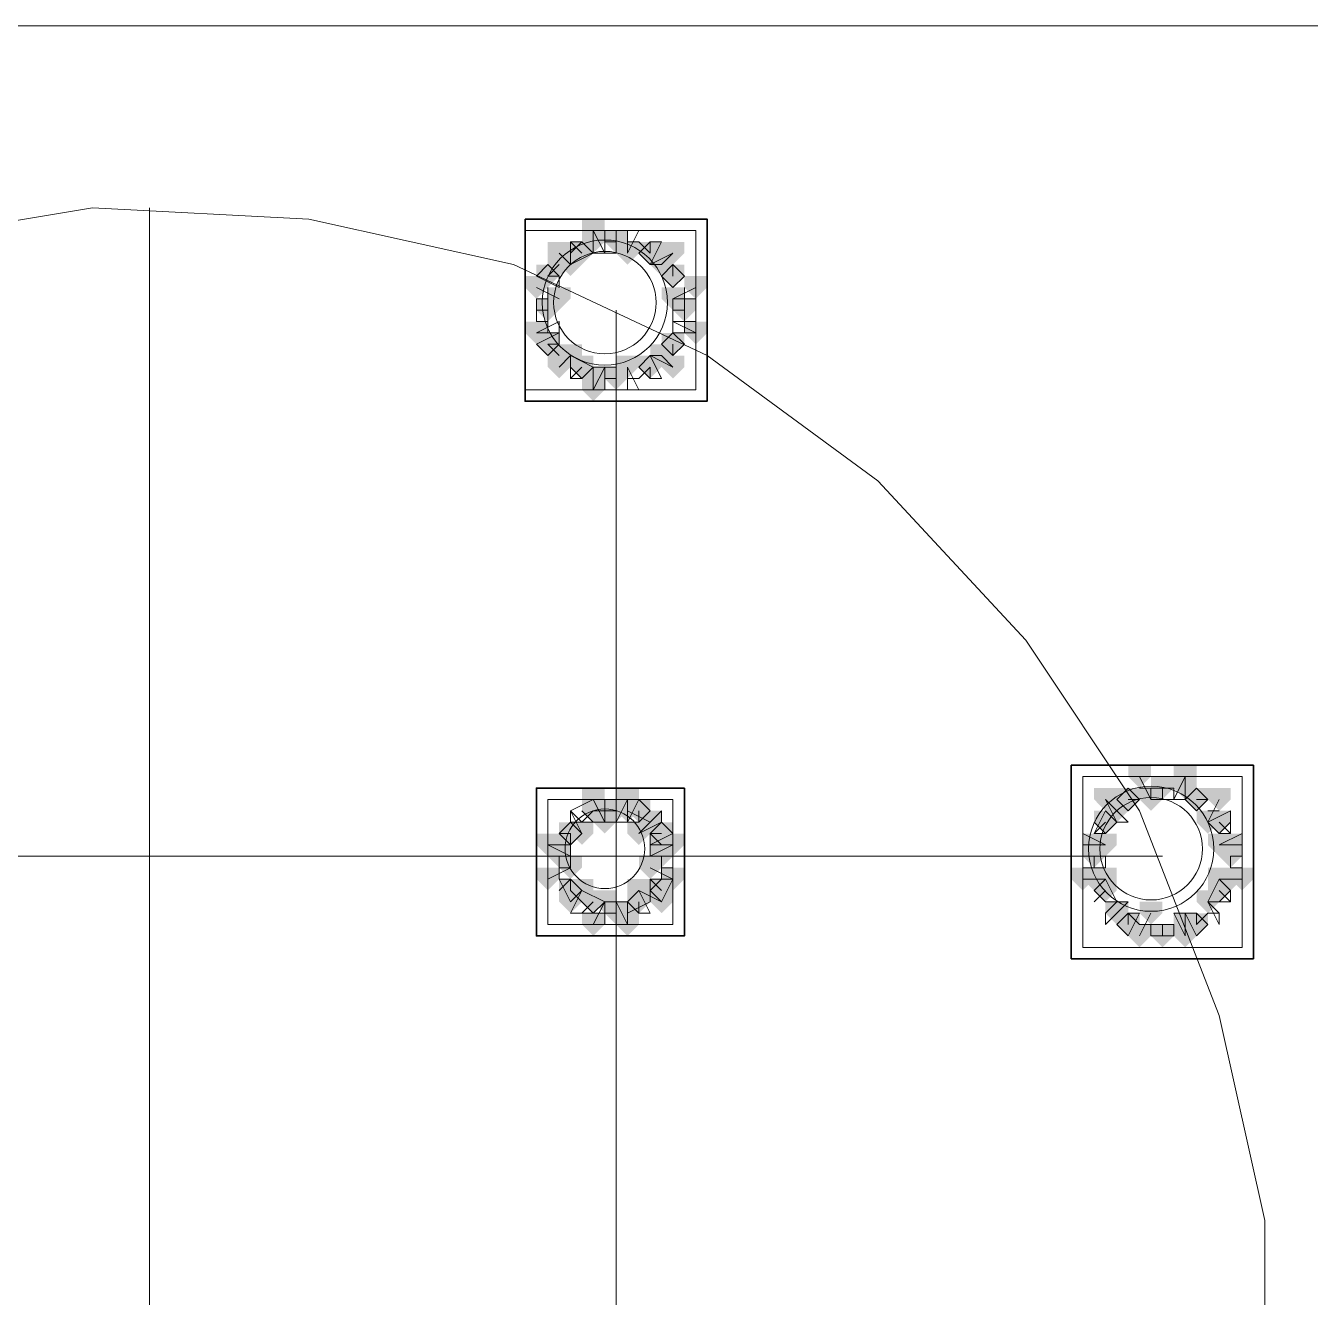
# Model space of a CAD drawing. Header units: millimetres. Extents: x 2315 to 4619, y 1334 to 1897.
# Drawn here: x 3891.37 to 3898.27, y 1554.84 to 1561.67 of the extents above; entities that cross this region are included whole.
import ezdxf

# ---------------------------------------------------------------- set-up
doc = ezdxf.new("R2010")
doc.units = ezdxf.units.MM
doc.linetypes.add('PDF_IMPORT', pattern=[1, 0.8, -0.2])
for name, color, linetype, true_color in [('PDF_10', 7, 'Continuous', 0x00b85c), ('PDF_AXIS', 7, 'Continuous', 0x00b85c), ('PDF_柱构件', 7, 'Continuous', 0x00b85c), ('PDF_转运站初步方案', 7, 'Continuous', 0x00b85c)]:
    doc.layers.add(name, color=color, linetype=linetype, true_color=true_color)
doc.layers.add('PDF_中心线层', color=1, linetype='Continuous')
doc.layers.add('PDF_粗实线层', color=7, linetype='Continuous')

msp = doc.modelspace()

# ---------------------------------------------------------------- hatches: boundary and pattern name
at = {"layer": 'PDF_10', "transparency": 33554559}
for points in [[(3894.3587, 1560.5093), (3894.2976, 1560.5093), (3894.2976, 1560.4482), (3894.3587, 1560.3871), (3894.4198, 1560.4482), (3894.4198, 1560.5093)], [(3894.3587, 1560.5093), (3894.2976, 1560.5093), (3894.2976, 1560.4482), (3894.3587, 1560.3871), (3894.4198, 1560.4482), (3894.4198, 1560.5093)], [(3894.542, 1560.5703), (3894.4809, 1560.5703), (3894.4809, 1560.5093), (3894.542, 1560.4482), (3894.603, 1560.5093), (3894.603, 1560.5703)], [(3894.542, 1560.5703), (3894.4809, 1560.5703), (3894.4809, 1560.5093), (3894.542, 1560.4482), (3894.603, 1560.5093), (3894.603, 1560.5703)], [(3894.7252, 1560.5093), (3894.6641, 1560.5093), (3894.6641, 1560.4482), (3894.7252, 1560.3871), (3894.7863, 1560.4482), (3894.7863, 1560.5093)], [(3894.7252, 1560.5093), (3894.6641, 1560.5093), (3894.6641, 1560.4482), (3894.7252, 1560.3871), (3894.7863, 1560.4482), (3894.7863, 1560.5093)], [(3894.1755, 1560.3871), (3894.1144, 1560.3871), (3894.1144, 1560.326), (3894.1755, 1560.2649), (3894.2365, 1560.326), (3894.2365, 1560.3871)], [(3894.1755, 1560.3871), (3894.1144, 1560.3871), (3894.1144, 1560.326), (3894.1755, 1560.2649), (3894.2365, 1560.326), (3894.2365, 1560.3871)], [(3894.8474, 1560.3871), (3894.7863, 1560.3871), (3894.7863, 1560.326), (3894.8474, 1560.2649), (3894.9084, 1560.326), (3894.9084, 1560.3871)], [(3894.8474, 1560.3871), (3894.7863, 1560.3871), (3894.7863, 1560.326), (3894.8474, 1560.2649), (3894.9084, 1560.326), (3894.9084, 1560.3871)], [(3894.8474, 1560.3871), (3894.7863, 1560.3871), (3894.7863, 1560.326), (3894.8474, 1560.2649), (3894.9084, 1560.326), (3894.9084, 1560.3871)], [(3894.1755, 1560.2039), (3894.1144, 1560.2039), (3894.1144, 1560.1428), (3894.1755, 1560.0817), (3894.2365, 1560.1428), (3894.2365, 1560.2039)], [(3894.1755, 1560.2039), (3894.1144, 1560.2039), (3894.1144, 1560.1428), (3894.1755, 1560.0817), (3894.2365, 1560.1428), (3894.2365, 1560.2039)], [(3894.9084, 1560.2039), (3894.8474, 1560.2039), (3894.8474, 1560.1428), (3894.9084, 1560.0817), (3894.9695, 1560.1428), (3894.9695, 1560.2039)], [(3894.9084, 1560.2039), (3894.8474, 1560.2039), (3894.8474, 1560.1428), (3894.9084, 1560.0817), (3894.9695, 1560.1428), (3894.9695, 1560.2039)], [(3894.1755, 1560.0206), (3894.1144, 1560.0206), (3894.1144, 1559.9595), (3894.1755, 1559.8985), (3894.2365, 1559.9595), (3894.2365, 1560.0206)], [(3894.1755, 1560.0206), (3894.1144, 1560.0206), (3894.1144, 1559.9595), (3894.1755, 1559.8985), (3894.2365, 1559.9595), (3894.2365, 1560.0206)], [(3894.8474, 1560.0206), (3894.7863, 1560.0206), (3894.7863, 1559.9595), (3894.8474, 1559.8985), (3894.9084, 1559.9595), (3894.9084, 1560.0206)], [(3894.8474, 1560.0206), (3894.7863, 1560.0206), (3894.7863, 1559.9595), (3894.8474, 1559.8985), (3894.9084, 1559.9595), (3894.9084, 1560.0206)], [(3894.8474, 1560.0206), (3894.7863, 1560.0206), (3894.7863, 1559.9595), (3894.8474, 1559.8985), (3894.9084, 1559.9595), (3894.9084, 1560.0206)], [(3894.3587, 1559.8985), (3894.2976, 1559.8985), (3894.2976, 1559.8374), (3894.3587, 1559.7763), (3894.4198, 1559.8374), (3894.4198, 1559.8985)], [(3894.3587, 1559.8985), (3894.2976, 1559.8985), (3894.2976, 1559.8374), (3894.3587, 1559.7763), (3894.4198, 1559.8374), (3894.4198, 1559.8985)], [(3894.7252, 1559.8985), (3894.6641, 1559.8985), (3894.6641, 1559.8374), (3894.7252, 1559.7763), (3894.7863, 1559.8374), (3894.7863, 1559.8985)], [(3894.7252, 1559.8985), (3894.6641, 1559.8985), (3894.6641, 1559.8374), (3894.7252, 1559.7763), (3894.7863, 1559.8374), (3894.7863, 1559.8985)], [(3894.542, 1559.8374), (3894.4809, 1559.8374), (3894.4809, 1559.7763), (3894.542, 1559.7152), (3894.603, 1559.7763), (3894.603, 1559.8374)], [(3894.542, 1559.8374), (3894.4809, 1559.8374), (3894.4809, 1559.7763), (3894.542, 1559.7152), (3894.603, 1559.7763), (3894.603, 1559.8374)], [(3897.4738, 1557.6385), (3897.4128, 1557.6385), (3897.4128, 1557.5774), (3897.4738, 1557.5163), (3897.5349, 1557.5774), (3897.5349, 1557.6385)], [(3897.4738, 1557.6385), (3897.4128, 1557.6385), (3897.4128, 1557.5774), (3897.4738, 1557.5163), (3897.5349, 1557.5774), (3897.5349, 1557.6385)], [(3897.2906, 1557.5774), (3897.2295, 1557.5774), (3897.2295, 1557.5163), (3897.2906, 1557.4552), (3897.3517, 1557.5163), (3897.3517, 1557.5774)], [(3897.2906, 1557.5774), (3897.2295, 1557.5774), (3897.2295, 1557.5163), (3897.2906, 1557.4552), (3897.3517, 1557.5163), (3897.3517, 1557.5774)], [(3897.2906, 1557.5774), (3897.2295, 1557.5774), (3897.2295, 1557.5163), (3897.2906, 1557.4552), (3897.3517, 1557.5163), (3897.3517, 1557.5774)], [(3897.6571, 1557.5774), (3897.596, 1557.5774), (3897.596, 1557.5163), (3897.6571, 1557.4552), (3897.7182, 1557.5163), (3897.7182, 1557.5774)], [(3897.6571, 1557.5774), (3897.596, 1557.5774), (3897.596, 1557.5163), (3897.6571, 1557.4552), (3897.7182, 1557.5163), (3897.7182, 1557.5774)], [(3897.6571, 1557.5774), (3897.596, 1557.5774), (3897.596, 1557.5163), (3897.6571, 1557.4552), (3897.7182, 1557.5163), (3897.7182, 1557.5774)], [(3894.4198, 1557.5163), (3894.3587, 1557.5163), (3894.3587, 1557.4552), (3894.4198, 1557.3941), (3894.4809, 1557.4552), (3894.4809, 1557.5163)], [(3894.4198, 1557.5163), (3894.3587, 1557.5163), (3894.3587, 1557.4552), (3894.4198, 1557.3941), (3894.4809, 1557.4552), (3894.4809, 1557.5163)], [(3894.542, 1557.5163), (3894.4809, 1557.5163), (3894.4809, 1557.4552), (3894.542, 1557.3941), (3894.603, 1557.4552), (3894.603, 1557.5163)], [(3894.542, 1557.5163), (3894.4809, 1557.5163), (3894.4809, 1557.4552), (3894.542, 1557.3941), (3894.603, 1557.4552), (3894.603, 1557.5163)], [(3894.6641, 1557.5163), (3894.603, 1557.5163), (3894.603, 1557.4552), (3894.6641, 1557.3941), (3894.7252, 1557.4552), (3894.7252, 1557.5163)], [(3894.6641, 1557.5163), (3894.603, 1557.5163), (3894.603, 1557.4552), (3894.6641, 1557.3941), (3894.7252, 1557.4552), (3894.7252, 1557.5163)], [(3897.1684, 1557.4552), (3897.1074, 1557.4552), (3897.1074, 1557.3941), (3897.1684, 1557.333), (3897.2295, 1557.3941), (3897.2295, 1557.4552)], [(3897.1684, 1557.4552), (3897.1074, 1557.4552), (3897.1074, 1557.3941), (3897.1684, 1557.333), (3897.2295, 1557.3941), (3897.2295, 1557.4552)], [(3897.7793, 1557.4552), (3897.7182, 1557.4552), (3897.7182, 1557.3941), (3897.7793, 1557.333), (3897.8403, 1557.3941), (3897.8403, 1557.4552)], [(3897.7793, 1557.4552), (3897.7182, 1557.4552), (3897.7182, 1557.3941), (3897.7793, 1557.333), (3897.8403, 1557.3941), (3897.8403, 1557.4552)], [(3894.2976, 1557.3941), (3894.2365, 1557.3941), (3894.2365, 1557.333), (3894.2976, 1557.272), (3894.3587, 1557.333), (3894.3587, 1557.3941)], [(3894.2976, 1557.3941), (3894.2365, 1557.3941), (3894.2365, 1557.333), (3894.2976, 1557.272), (3894.3587, 1557.333), (3894.3587, 1557.3941)], [(3894.7863, 1557.3941), (3894.7252, 1557.3941), (3894.7252, 1557.333), (3894.7863, 1557.272), (3894.8474, 1557.333), (3894.8474, 1557.3941)], [(3894.7863, 1557.3941), (3894.7252, 1557.3941), (3894.7252, 1557.333), (3894.7863, 1557.272), (3894.8474, 1557.333), (3894.8474, 1557.3941)], [(3894.2365, 1557.272), (3894.1755, 1557.272), (3894.1755, 1557.2109), (3894.2365, 1557.1498), (3894.2976, 1557.2109), (3894.2976, 1557.272)], [(3894.2365, 1557.272), (3894.1755, 1557.272), (3894.1755, 1557.2109), (3894.2365, 1557.1498), (3894.2976, 1557.2109), (3894.2976, 1557.272)], [(3894.7863, 1557.272), (3894.7252, 1557.272), (3894.7252, 1557.2109), (3894.7863, 1557.1498), (3894.8474, 1557.2109), (3894.8474, 1557.272)], [(3894.7863, 1557.272), (3894.7252, 1557.272), (3894.7252, 1557.2109), (3894.7863, 1557.1498), (3894.8474, 1557.2109), (3894.8474, 1557.272)], [(3897.1074, 1557.272), (3897.0463, 1557.272), (3897.0463, 1557.2109), (3897.1074, 1557.1498), (3897.1684, 1557.2109), (3897.1684, 1557.272)], [(3897.1074, 1557.272), (3897.0463, 1557.272), (3897.0463, 1557.2109), (3897.1074, 1557.1498), (3897.1684, 1557.2109), (3897.1684, 1557.272)], [(3897.1074, 1557.272), (3897.0463, 1557.272), (3897.0463, 1557.2109), (3897.1074, 1557.1498), (3897.1684, 1557.2109), (3897.1684, 1557.272)], [(3897.8403, 1557.272), (3897.7793, 1557.272), (3897.7793, 1557.2109), (3897.8403, 1557.1498), (3897.9014, 1557.2109), (3897.9014, 1557.272)], [(3897.8403, 1557.272), (3897.7793, 1557.272), (3897.7793, 1557.2109), (3897.8403, 1557.1498), (3897.9014, 1557.2109), (3897.9014, 1557.272)], [(3894.2976, 1557.0887), (3894.2365, 1557.0887), (3894.2365, 1557.0276), (3894.2976, 1556.9666), (3894.3587, 1557.0276), (3894.3587, 1557.0887)], [(3894.2976, 1557.0887), (3894.2365, 1557.0887), (3894.2365, 1557.0276), (3894.2976, 1556.9666), (3894.3587, 1557.0276), (3894.3587, 1557.0887)], [(3894.7863, 1557.0887), (3894.7252, 1557.0887), (3894.7252, 1557.0276), (3894.7863, 1556.9666), (3894.8474, 1557.0276), (3894.8474, 1557.0887)], [(3894.7863, 1557.0887), (3894.7252, 1557.0887), (3894.7252, 1557.0276), (3894.7863, 1556.9666), (3894.8474, 1557.0276), (3894.8474, 1557.0887)], [(3897.1684, 1557.0887), (3897.1074, 1557.0887), (3897.1074, 1557.0276), (3897.1684, 1556.9666), (3897.2295, 1557.0276), (3897.2295, 1557.0887)], [(3897.1684, 1557.0887), (3897.1074, 1557.0887), (3897.1074, 1557.0276), (3897.1684, 1556.9666), (3897.2295, 1557.0276), (3897.2295, 1557.0887)], [(3897.7793, 1557.0887), (3897.7182, 1557.0887), (3897.7182, 1557.0276), (3897.7793, 1556.9666), (3897.8403, 1557.0276), (3897.8403, 1557.0887)], [(3897.7793, 1557.0887), (3897.7182, 1557.0887), (3897.7182, 1557.0276), (3897.7793, 1556.9666), (3897.8403, 1557.0276), (3897.8403, 1557.0887)], [(3894.4198, 1557.0276), (3894.3587, 1557.0276), (3894.3587, 1556.9666), (3894.4198, 1556.9055), (3894.4809, 1556.9666), (3894.4809, 1557.0276)], [(3894.4198, 1557.0276), (3894.3587, 1557.0276), (3894.3587, 1556.9666), (3894.4198, 1556.9055), (3894.4809, 1556.9666), (3894.4809, 1557.0276)], [(3894.6641, 1557.0276), (3894.603, 1557.0276), (3894.603, 1556.9666), (3894.6641, 1556.9055), (3894.7252, 1556.9666), (3894.7252, 1557.0276)], [(3894.6641, 1557.0276), (3894.603, 1557.0276), (3894.603, 1556.9666), (3894.6641, 1556.9055), (3894.7252, 1556.9666), (3894.7252, 1557.0276)], [(3894.542, 1556.9666), (3894.4809, 1556.9666), (3894.4809, 1556.9055), (3894.542, 1556.8444), (3894.603, 1556.9055), (3894.603, 1556.9666)], [(3894.542, 1556.9666), (3894.4809, 1556.9666), (3894.4809, 1556.9055), (3894.542, 1556.8444), (3894.603, 1556.9055), (3894.603, 1556.9666)], [(3897.2906, 1556.9055), (3897.2295, 1556.9055), (3897.2295, 1556.8444), (3897.2906, 1556.7833), (3897.3517, 1556.8444), (3897.3517, 1556.9055)], [(3897.2906, 1556.9055), (3897.2295, 1556.9055), (3897.2295, 1556.8444), (3897.2906, 1556.7833), (3897.3517, 1556.8444), (3897.3517, 1556.9055)], [(3897.6571, 1556.9055), (3897.596, 1556.9055), (3897.596, 1556.8444), (3897.6571, 1556.7833), (3897.7182, 1556.8444), (3897.7182, 1556.9055)], [(3897.6571, 1556.9055), (3897.596, 1556.9055), (3897.596, 1556.8444), (3897.6571, 1556.7833), (3897.7182, 1556.8444), (3897.7182, 1556.9055)], [(3897.4738, 1556.8444), (3897.4128, 1556.8444), (3897.4128, 1556.7833), (3897.4738, 1556.7222), (3897.5349, 1556.7833), (3897.5349, 1556.8444)], [(3897.4738, 1556.8444), (3897.4128, 1556.8444), (3897.4128, 1556.7833), (3897.4738, 1556.7222), (3897.5349, 1556.7833), (3897.5349, 1556.8444)]]:
    msp.add_hatch(color=6, dxfattribs=at).paths.add_polyline_path(points)
at = {"layer": 'PDF_柱构件', "transparency": 33554559}
for points in [[(3894.4198, 1560.6314), (3894.3587, 1560.6314), (3894.3587, 1560.5703), (3894.4198, 1560.5093), (3894.4809, 1560.5703), (3894.4809, 1560.6314)], [(3894.2365, 1560.5093), (3894.1755, 1560.5093), (3894.1755, 1560.4482), (3894.2365, 1560.3871), (3894.2976, 1560.4482), (3894.2976, 1560.5093)], [(3894.4198, 1560.5703), (3894.3587, 1560.5703), (3894.3587, 1560.5093), (3894.4198, 1560.4482), (3894.4809, 1560.5093), (3894.4809, 1560.5703)], [(3894.603, 1560.5093), (3894.542, 1560.5093), (3894.542, 1560.4482), (3894.603, 1560.3871), (3894.6641, 1560.4482), (3894.6641, 1560.5093)], [(3894.8474, 1560.5093), (3894.7863, 1560.5093), (3894.7863, 1560.4482), (3894.8474, 1560.3871), (3894.9084, 1560.4482), (3894.9084, 1560.5093)], [(3894.2365, 1560.4482), (3894.1755, 1560.4482), (3894.1755, 1560.3871), (3894.2365, 1560.326), (3894.2976, 1560.3871), (3894.2976, 1560.4482)], [(3894.2976, 1560.4482), (3894.2365, 1560.4482), (3894.2365, 1560.3871), (3894.2976, 1560.326), (3894.3587, 1560.3871), (3894.3587, 1560.4482)], [(3894.7863, 1560.4482), (3894.7252, 1560.4482), (3894.7252, 1560.3871), (3894.7863, 1560.326), (3894.8474, 1560.3871), (3894.8474, 1560.4482)], [(3894.1144, 1560.326), (3894.0533, 1560.326), (3894.0533, 1560.2649), (3894.1144, 1560.2039), (3894.1755, 1560.2649), (3894.1755, 1560.326)], [(3894.9695, 1560.326), (3894.9084, 1560.326), (3894.9084, 1560.2649), (3894.9695, 1560.2039), (3895.0306, 1560.2649), (3895.0306, 1560.326)], [(3894.2365, 1560.2649), (3894.1755, 1560.2649), (3894.1755, 1560.2039), (3894.2365, 1560.1428), (3894.2976, 1560.2039), (3894.2976, 1560.2649)], [(3894.8474, 1560.2649), (3894.7863, 1560.2649), (3894.7863, 1560.2039), (3894.8474, 1560.1428), (3894.9084, 1560.2039), (3894.9084, 1560.2649)], [(3894.1144, 1560.0817), (3894.0533, 1560.0817), (3894.0533, 1560.0206), (3894.1144, 1559.9595), (3894.1755, 1560.0206), (3894.1755, 1560.0817)], [(3894.9695, 1560.0817), (3894.9084, 1560.0817), (3894.9084, 1560.0206), (3894.9695, 1559.9595), (3895.0306, 1560.0206), (3895.0306, 1560.0817)], [(3894.2365, 1559.9595), (3894.1755, 1559.9595), (3894.1755, 1559.8985), (3894.2365, 1559.8374), (3894.2976, 1559.8985), (3894.2976, 1559.9595)], [(3894.2976, 1559.9595), (3894.2365, 1559.9595), (3894.2365, 1559.8985), (3894.2976, 1559.8374), (3894.3587, 1559.8985), (3894.3587, 1559.9595)], [(3894.7863, 1559.9595), (3894.7252, 1559.9595), (3894.7252, 1559.8985), (3894.7863, 1559.8374), (3894.8474, 1559.8985), (3894.8474, 1559.9595)], [(3894.2365, 1559.8985), (3894.1755, 1559.8985), (3894.1755, 1559.8374), (3894.2365, 1559.7763), (3894.2976, 1559.8374), (3894.2976, 1559.8985)], [(3894.603, 1559.8985), (3894.542, 1559.8985), (3894.542, 1559.8374), (3894.603, 1559.7763), (3894.6641, 1559.8374), (3894.6641, 1559.8985)], [(3894.8474, 1559.8985), (3894.7863, 1559.8985), (3894.7863, 1559.8374), (3894.8474, 1559.7763), (3894.9084, 1559.8374), (3894.9084, 1559.8985)], [(3894.4198, 1559.8374), (3894.3587, 1559.8374), (3894.3587, 1559.7763), (3894.4198, 1559.7152), (3894.4809, 1559.7763), (3894.4809, 1559.8374)], [(3894.4198, 1559.7763), (3894.3587, 1559.7763), (3894.3587, 1559.7152), (3894.4198, 1559.6541), (3894.4809, 1559.7152), (3894.4809, 1559.7763)], [(3897.3517, 1557.6995), (3897.2906, 1557.6995), (3897.2906, 1557.6385), (3897.3517, 1557.5774), (3897.4128, 1557.6385), (3897.4128, 1557.6995)], [(3897.596, 1557.6995), (3897.5349, 1557.6995), (3897.5349, 1557.6385), (3897.596, 1557.5774), (3897.6571, 1557.6385), (3897.6571, 1557.6995)], [(3897.596, 1557.6385), (3897.5349, 1557.6385), (3897.5349, 1557.5774), (3897.596, 1557.5163), (3897.6571, 1557.5774), (3897.6571, 1557.6385)], [(3894.4198, 1557.5774), (3894.3587, 1557.5774), (3894.3587, 1557.5163), (3894.4198, 1557.4552), (3894.4809, 1557.5163), (3894.4809, 1557.5774)], [(3894.603, 1557.5774), (3894.542, 1557.5774), (3894.542, 1557.5163), (3894.603, 1557.4552), (3894.6641, 1557.5163), (3894.6641, 1557.5774)], [(3897.1684, 1557.5774), (3897.1074, 1557.5774), (3897.1074, 1557.5163), (3897.1684, 1557.4552), (3897.2295, 1557.5163), (3897.2295, 1557.5774)], [(3897.4128, 1557.5774), (3897.3517, 1557.5774), (3897.3517, 1557.5163), (3897.4128, 1557.4552), (3897.4738, 1557.5163), (3897.4738, 1557.5774)], [(3897.7793, 1557.5774), (3897.7182, 1557.5774), (3897.7182, 1557.5163), (3897.7793, 1557.4552), (3897.8403, 1557.5163), (3897.8403, 1557.5774)], [(3894.603, 1557.5163), (3894.542, 1557.5163), (3894.542, 1557.4552), (3894.603, 1557.3941), (3894.6641, 1557.4552), (3894.6641, 1557.5163)], [(3897.2295, 1557.5163), (3897.1684, 1557.5163), (3897.1684, 1557.4552), (3897.2295, 1557.3941), (3897.2906, 1557.4552), (3897.2906, 1557.5163)], [(3894.4809, 1557.4552), (3894.4198, 1557.4552), (3894.4198, 1557.3941), (3894.4809, 1557.333), (3894.542, 1557.3941), (3894.542, 1557.4552)], [(3894.7252, 1557.4552), (3894.6641, 1557.4552), (3894.6641, 1557.3941), (3894.7252, 1557.333), (3894.7863, 1557.3941), (3894.7863, 1557.4552)], [(3897.7182, 1557.4552), (3897.6571, 1557.4552), (3897.6571, 1557.3941), (3897.7182, 1557.333), (3897.7793, 1557.3941), (3897.7793, 1557.4552)], [(3894.3587, 1557.3941), (3894.2976, 1557.3941), (3894.2976, 1557.333), (3894.3587, 1557.272), (3894.4198, 1557.333), (3894.4198, 1557.3941)], [(3894.6641, 1557.3941), (3894.603, 1557.3941), (3894.603, 1557.333), (3894.6641, 1557.272), (3894.7252, 1557.333), (3894.7252, 1557.3941)], [(3894.1755, 1557.333), (3894.1144, 1557.333), (3894.1144, 1557.272), (3894.1755, 1557.2109), (3894.2365, 1557.272), (3894.2365, 1557.333)], [(3894.2365, 1557.333), (3894.1755, 1557.333), (3894.1755, 1557.272), (3894.2365, 1557.2109), (3894.2976, 1557.272), (3894.2976, 1557.333)], [(3894.7863, 1557.333), (3894.7252, 1557.333), (3894.7252, 1557.272), (3894.7863, 1557.2109), (3894.8474, 1557.272), (3894.8474, 1557.333)], [(3894.8474, 1557.333), (3894.7863, 1557.333), (3894.7863, 1557.272), (3894.8474, 1557.2109), (3894.9084, 1557.272), (3894.9084, 1557.333)], [(3897.1074, 1557.333), (3897.0463, 1557.333), (3897.0463, 1557.272), (3897.1074, 1557.2109), (3897.1684, 1557.272), (3897.1684, 1557.333)], [(3897.1684, 1557.333), (3897.1074, 1557.333), (3897.1074, 1557.272), (3897.1684, 1557.2109), (3897.2295, 1557.272), (3897.2295, 1557.333)], [(3897.7793, 1557.333), (3897.7182, 1557.333), (3897.7182, 1557.272), (3897.7793, 1557.2109), (3897.8403, 1557.272), (3897.8403, 1557.333)], [(3897.8403, 1557.333), (3897.7793, 1557.333), (3897.7793, 1557.272), (3897.8403, 1557.2109), (3897.9014, 1557.272), (3897.9014, 1557.333)], [(3894.2976, 1557.2109), (3894.2365, 1557.2109), (3894.2365, 1557.1498), (3894.2976, 1557.0887), (3894.3587, 1557.1498), (3894.3587, 1557.2109)], [(3894.7252, 1557.2109), (3894.6641, 1557.2109), (3894.6641, 1557.1498), (3894.7252, 1557.0887), (3894.7863, 1557.1498), (3894.7863, 1557.2109)], [(3894.1755, 1557.1498), (3894.1144, 1557.1498), (3894.1144, 1557.0887), (3894.1755, 1557.0276), (3894.2365, 1557.0887), (3894.2365, 1557.1498)], [(3894.8474, 1557.1498), (3894.7863, 1557.1498), (3894.7863, 1557.0887), (3894.8474, 1557.0276), (3894.9084, 1557.0887), (3894.9084, 1557.1498)], [(3897.0463, 1557.1498), (3896.9852, 1557.1498), (3896.9852, 1557.0887), (3897.0463, 1557.0276), (3897.1074, 1557.0887), (3897.1074, 1557.1498)], [(3897.1074, 1557.1498), (3897.0463, 1557.1498), (3897.0463, 1557.0887), (3897.1074, 1557.0276), (3897.1684, 1557.0887), (3897.1684, 1557.1498)], [(3897.1684, 1557.1498), (3897.1074, 1557.1498), (3897.1074, 1557.0887), (3897.1684, 1557.0276), (3897.2295, 1557.0887), (3897.2295, 1557.1498)], [(3897.7793, 1557.1498), (3897.7182, 1557.1498), (3897.7182, 1557.0887), (3897.7793, 1557.0276), (3897.8403, 1557.0887), (3897.8403, 1557.1498)], [(3897.8403, 1557.1498), (3897.7793, 1557.1498), (3897.7793, 1557.0887), (3897.8403, 1557.0276), (3897.9014, 1557.0887), (3897.9014, 1557.1498)], [(3897.9014, 1557.1498), (3897.8403, 1557.1498), (3897.8403, 1557.0887), (3897.9014, 1557.0276), (3897.9625, 1557.0887), (3897.9625, 1557.1498)], [(3894.3587, 1557.0887), (3894.2976, 1557.0887), (3894.2976, 1557.0276), (3894.3587, 1556.9666), (3894.4198, 1557.0276), (3894.4198, 1557.0887)], [(3894.6641, 1557.0887), (3894.603, 1557.0887), (3894.603, 1557.0276), (3894.6641, 1556.9666), (3894.7252, 1557.0276), (3894.7252, 1557.0887)], [(3894.2976, 1557.0276), (3894.2365, 1557.0276), (3894.2365, 1556.9666), (3894.2976, 1556.9055), (3894.3587, 1556.9666), (3894.3587, 1557.0276)], [(3894.4809, 1557.0276), (3894.4198, 1557.0276), (3894.4198, 1556.9666), (3894.4809, 1556.9055), (3894.542, 1556.9666), (3894.542, 1557.0276)], [(3894.7863, 1557.0276), (3894.7252, 1557.0276), (3894.7252, 1556.9666), (3894.7863, 1556.9055), (3894.8474, 1556.9666), (3894.8474, 1557.0276)], [(3897.7182, 1557.0276), (3897.6571, 1557.0276), (3897.6571, 1556.9666), (3897.7182, 1556.9055), (3897.7793, 1556.9666), (3897.7793, 1557.0276)], [(3894.603, 1556.9666), (3894.542, 1556.9666), (3894.542, 1556.9055), (3894.603, 1556.8444), (3894.6641, 1556.9055), (3894.6641, 1556.9666)], [(3897.2295, 1556.9666), (3897.1684, 1556.9666), (3897.1684, 1556.9055), (3897.2295, 1556.8444), (3897.2906, 1556.9055), (3897.2906, 1556.9666)], [(3897.4128, 1556.9666), (3897.3517, 1556.9666), (3897.3517, 1556.9055), (3897.4128, 1556.8444), (3897.4738, 1556.9055), (3897.4738, 1556.9666)], [(3894.4198, 1556.9055), (3894.3587, 1556.9055), (3894.3587, 1556.8444), (3894.4198, 1556.7833), (3894.4809, 1556.8444), (3894.4809, 1556.9055)], [(3894.603, 1556.9055), (3894.542, 1556.9055), (3894.542, 1556.8444), (3894.603, 1556.7833), (3894.6641, 1556.8444), (3894.6641, 1556.9055)], [(3897.596, 1556.9055), (3897.5349, 1556.9055), (3897.5349, 1556.8444), (3897.596, 1556.7833), (3897.6571, 1556.8444), (3897.6571, 1556.9055)], [(3897.3517, 1556.8444), (3897.2906, 1556.8444), (3897.2906, 1556.7833), (3897.3517, 1556.7222), (3897.4128, 1556.7833), (3897.4128, 1556.8444)], [(3897.596, 1556.8444), (3897.5349, 1556.8444), (3897.5349, 1556.7833), (3897.596, 1556.7222), (3897.6571, 1556.7833), (3897.6571, 1556.8444)]]:
    msp.add_hatch(color=6, dxfattribs=at).paths.add_polyline_path(points)
at = {"layer": 'PDF_转运站初步方案', "transparency": 33554559}
for points in [[(3894.3587, 1560.5093), (3894.2976, 1560.5093), (3894.2976, 1560.4482), (3894.3587, 1560.3871), (3894.4198, 1560.4482), (3894.4198, 1560.5093)], [(3894.3587, 1560.5093), (3894.2976, 1560.5093), (3894.2976, 1560.4482), (3894.3587, 1560.3871), (3894.4198, 1560.4482), (3894.4198, 1560.5093)], [(3894.542, 1560.5703), (3894.4809, 1560.5703), (3894.4809, 1560.5093), (3894.542, 1560.4482), (3894.603, 1560.5093), (3894.603, 1560.5703)], [(3894.542, 1560.5703), (3894.4809, 1560.5703), (3894.4809, 1560.5093), (3894.542, 1560.4482), (3894.603, 1560.5093), (3894.603, 1560.5703)], [(3894.7252, 1560.5093), (3894.6641, 1560.5093), (3894.6641, 1560.4482), (3894.7252, 1560.3871), (3894.7863, 1560.4482), (3894.7863, 1560.5093)], [(3894.7252, 1560.5093), (3894.6641, 1560.5093), (3894.6641, 1560.4482), (3894.7252, 1560.3871), (3894.7863, 1560.4482), (3894.7863, 1560.5093)], [(3894.1755, 1560.3871), (3894.1144, 1560.3871), (3894.1144, 1560.326), (3894.1755, 1560.2649), (3894.2365, 1560.326), (3894.2365, 1560.3871)], [(3894.1755, 1560.3871), (3894.1144, 1560.3871), (3894.1144, 1560.326), (3894.1755, 1560.2649), (3894.2365, 1560.326), (3894.2365, 1560.3871)], [(3894.8474, 1560.3871), (3894.7863, 1560.3871), (3894.7863, 1560.326), (3894.8474, 1560.2649), (3894.9084, 1560.326), (3894.9084, 1560.3871)], [(3894.8474, 1560.3871), (3894.7863, 1560.3871), (3894.7863, 1560.326), (3894.8474, 1560.2649), (3894.9084, 1560.326), (3894.9084, 1560.3871)], [(3894.1755, 1560.2039), (3894.1144, 1560.2039), (3894.1144, 1560.1428), (3894.1755, 1560.0817), (3894.2365, 1560.1428), (3894.2365, 1560.2039)], [(3894.1755, 1560.2039), (3894.1144, 1560.2039), (3894.1144, 1560.1428), (3894.1755, 1560.0817), (3894.2365, 1560.1428), (3894.2365, 1560.2039)], [(3894.9084, 1560.2039), (3894.8474, 1560.2039), (3894.8474, 1560.1428), (3894.9084, 1560.0817), (3894.9695, 1560.1428), (3894.9695, 1560.2039)], [(3894.9084, 1560.2039), (3894.8474, 1560.2039), (3894.8474, 1560.1428), (3894.9084, 1560.0817), (3894.9695, 1560.1428), (3894.9695, 1560.2039)], [(3894.1755, 1560.0206), (3894.1144, 1560.0206), (3894.1144, 1559.9595), (3894.1755, 1559.8985), (3894.2365, 1559.9595), (3894.2365, 1560.0206)], [(3894.1755, 1560.0206), (3894.1144, 1560.0206), (3894.1144, 1559.9595), (3894.1755, 1559.8985), (3894.2365, 1559.9595), (3894.2365, 1560.0206)], [(3894.8474, 1560.0206), (3894.7863, 1560.0206), (3894.7863, 1559.9595), (3894.8474, 1559.8985), (3894.9084, 1559.9595), (3894.9084, 1560.0206)], [(3894.8474, 1560.0206), (3894.7863, 1560.0206), (3894.7863, 1559.9595), (3894.8474, 1559.8985), (3894.9084, 1559.9595), (3894.9084, 1560.0206)], [(3894.3587, 1559.8985), (3894.2976, 1559.8985), (3894.2976, 1559.8374), (3894.3587, 1559.7763), (3894.4198, 1559.8374), (3894.4198, 1559.8985)], [(3894.3587, 1559.8985), (3894.2976, 1559.8985), (3894.2976, 1559.8374), (3894.3587, 1559.7763), (3894.4198, 1559.8374), (3894.4198, 1559.8985)], [(3894.7252, 1559.8985), (3894.6641, 1559.8985), (3894.6641, 1559.8374), (3894.7252, 1559.7763), (3894.7863, 1559.8374), (3894.7863, 1559.8985)], [(3894.7252, 1559.8985), (3894.6641, 1559.8985), (3894.6641, 1559.8374), (3894.7252, 1559.7763), (3894.7863, 1559.8374), (3894.7863, 1559.8985)], [(3894.542, 1559.8374), (3894.4809, 1559.8374), (3894.4809, 1559.7763), (3894.542, 1559.7152), (3894.603, 1559.7763), (3894.603, 1559.8374)], [(3894.542, 1559.8374), (3894.4809, 1559.8374), (3894.4809, 1559.7763), (3894.542, 1559.7152), (3894.603, 1559.7763), (3894.603, 1559.8374)], [(3897.4738, 1557.6385), (3897.4128, 1557.6385), (3897.4128, 1557.5774), (3897.4738, 1557.5163), (3897.5349, 1557.5774), (3897.5349, 1557.6385)], [(3897.4738, 1557.6385), (3897.4128, 1557.6385), (3897.4128, 1557.5774), (3897.4738, 1557.5163), (3897.5349, 1557.5774), (3897.5349, 1557.6385)], [(3897.2906, 1557.5774), (3897.2295, 1557.5774), (3897.2295, 1557.5163), (3897.2906, 1557.4552), (3897.3517, 1557.5163), (3897.3517, 1557.5774)], [(3897.2906, 1557.5774), (3897.2295, 1557.5774), (3897.2295, 1557.5163), (3897.2906, 1557.4552), (3897.3517, 1557.5163), (3897.3517, 1557.5774)], [(3897.6571, 1557.5774), (3897.596, 1557.5774), (3897.596, 1557.5163), (3897.6571, 1557.4552), (3897.7182, 1557.5163), (3897.7182, 1557.5774)], [(3897.6571, 1557.5774), (3897.596, 1557.5774), (3897.596, 1557.5163), (3897.6571, 1557.4552), (3897.7182, 1557.5163), (3897.7182, 1557.5774)], [(3894.4198, 1557.5163), (3894.3587, 1557.5163), (3894.3587, 1557.4552), (3894.4198, 1557.3941), (3894.4809, 1557.4552), (3894.4809, 1557.5163)], [(3894.4198, 1557.5163), (3894.3587, 1557.5163), (3894.3587, 1557.4552), (3894.4198, 1557.3941), (3894.4809, 1557.4552), (3894.4809, 1557.5163)], [(3894.542, 1557.5163), (3894.4809, 1557.5163), (3894.4809, 1557.4552), (3894.542, 1557.3941), (3894.603, 1557.4552), (3894.603, 1557.5163)], [(3894.542, 1557.5163), (3894.4809, 1557.5163), (3894.4809, 1557.4552), (3894.542, 1557.3941), (3894.603, 1557.4552), (3894.603, 1557.5163)], [(3894.6641, 1557.5163), (3894.603, 1557.5163), (3894.603, 1557.4552), (3894.6641, 1557.3941), (3894.7252, 1557.4552), (3894.7252, 1557.5163)], [(3894.6641, 1557.5163), (3894.603, 1557.5163), (3894.603, 1557.4552), (3894.6641, 1557.3941), (3894.7252, 1557.4552), (3894.7252, 1557.5163)], [(3897.1684, 1557.4552), (3897.1074, 1557.4552), (3897.1074, 1557.3941), (3897.1684, 1557.333), (3897.2295, 1557.3941), (3897.2295, 1557.4552)], [(3897.1684, 1557.4552), (3897.1074, 1557.4552), (3897.1074, 1557.3941), (3897.1684, 1557.333), (3897.2295, 1557.3941), (3897.2295, 1557.4552)], [(3897.7793, 1557.4552), (3897.7182, 1557.4552), (3897.7182, 1557.3941), (3897.7793, 1557.333), (3897.8403, 1557.3941), (3897.8403, 1557.4552)], [(3897.7793, 1557.4552), (3897.7182, 1557.4552), (3897.7182, 1557.3941), (3897.7793, 1557.333), (3897.8403, 1557.3941), (3897.8403, 1557.4552)], [(3894.2976, 1557.3941), (3894.2365, 1557.3941), (3894.2365, 1557.333), (3894.2976, 1557.272), (3894.3587, 1557.333), (3894.3587, 1557.3941)], [(3894.2976, 1557.3941), (3894.2365, 1557.3941), (3894.2365, 1557.333), (3894.2976, 1557.272), (3894.3587, 1557.333), (3894.3587, 1557.3941)], [(3894.7863, 1557.3941), (3894.7252, 1557.3941), (3894.7252, 1557.333), (3894.7863, 1557.272), (3894.8474, 1557.333), (3894.8474, 1557.3941)], [(3894.7863, 1557.3941), (3894.7252, 1557.3941), (3894.7252, 1557.333), (3894.7863, 1557.272), (3894.8474, 1557.333), (3894.8474, 1557.3941)], [(3894.2365, 1557.272), (3894.1755, 1557.272), (3894.1755, 1557.2109), (3894.2365, 1557.1498), (3894.2976, 1557.2109), (3894.2976, 1557.272)], [(3894.2365, 1557.272), (3894.1755, 1557.272), (3894.1755, 1557.2109), (3894.2365, 1557.1498), (3894.2976, 1557.2109), (3894.2976, 1557.272)], [(3894.7863, 1557.272), (3894.7252, 1557.272), (3894.7252, 1557.2109), (3894.7863, 1557.1498), (3894.8474, 1557.2109), (3894.8474, 1557.272)], [(3894.7863, 1557.272), (3894.7252, 1557.272), (3894.7252, 1557.2109), (3894.7863, 1557.1498), (3894.8474, 1557.2109), (3894.8474, 1557.272)], [(3897.1074, 1557.272), (3897.0463, 1557.272), (3897.0463, 1557.2109), (3897.1074, 1557.1498), (3897.1684, 1557.2109), (3897.1684, 1557.272)], [(3897.1074, 1557.272), (3897.0463, 1557.272), (3897.0463, 1557.2109), (3897.1074, 1557.1498), (3897.1684, 1557.2109), (3897.1684, 1557.272)], [(3897.8403, 1557.272), (3897.7793, 1557.272), (3897.7793, 1557.2109), (3897.8403, 1557.1498), (3897.9014, 1557.2109), (3897.9014, 1557.272)], [(3897.8403, 1557.272), (3897.7793, 1557.272), (3897.7793, 1557.2109), (3897.8403, 1557.1498), (3897.9014, 1557.2109), (3897.9014, 1557.272)], [(3894.2976, 1557.0887), (3894.2365, 1557.0887), (3894.2365, 1557.0276), (3894.2976, 1556.9666), (3894.3587, 1557.0276), (3894.3587, 1557.0887)], [(3894.2976, 1557.0887), (3894.2365, 1557.0887), (3894.2365, 1557.0276), (3894.2976, 1556.9666), (3894.3587, 1557.0276), (3894.3587, 1557.0887)], [(3894.7863, 1557.0887), (3894.7252, 1557.0887), (3894.7252, 1557.0276), (3894.7863, 1556.9666), (3894.8474, 1557.0276), (3894.8474, 1557.0887)], [(3894.7863, 1557.0887), (3894.7252, 1557.0887), (3894.7252, 1557.0276), (3894.7863, 1556.9666), (3894.8474, 1557.0276), (3894.8474, 1557.0887)], [(3897.1684, 1557.0887), (3897.1074, 1557.0887), (3897.1074, 1557.0276), (3897.1684, 1556.9666), (3897.2295, 1557.0276), (3897.2295, 1557.0887)], [(3897.1684, 1557.0887), (3897.1074, 1557.0887), (3897.1074, 1557.0276), (3897.1684, 1556.9666), (3897.2295, 1557.0276), (3897.2295, 1557.0887)], [(3897.7793, 1557.0887), (3897.7182, 1557.0887), (3897.7182, 1557.0276), (3897.7793, 1556.9666), (3897.8403, 1557.0276), (3897.8403, 1557.0887)], [(3897.7793, 1557.0887), (3897.7182, 1557.0887), (3897.7182, 1557.0276), (3897.7793, 1556.9666), (3897.8403, 1557.0276), (3897.8403, 1557.0887)], [(3894.4198, 1557.0276), (3894.3587, 1557.0276), (3894.3587, 1556.9666), (3894.4198, 1556.9055), (3894.4809, 1556.9666), (3894.4809, 1557.0276)], [(3894.4198, 1557.0276), (3894.3587, 1557.0276), (3894.3587, 1556.9666), (3894.4198, 1556.9055), (3894.4809, 1556.9666), (3894.4809, 1557.0276)], [(3894.6641, 1557.0276), (3894.603, 1557.0276), (3894.603, 1556.9666), (3894.6641, 1556.9055), (3894.7252, 1556.9666), (3894.7252, 1557.0276)], [(3894.6641, 1557.0276), (3894.603, 1557.0276), (3894.603, 1556.9666), (3894.6641, 1556.9055), (3894.7252, 1556.9666), (3894.7252, 1557.0276)], [(3894.542, 1556.9666), (3894.4809, 1556.9666), (3894.4809, 1556.9055), (3894.542, 1556.8444), (3894.603, 1556.9055), (3894.603, 1556.9666)], [(3894.542, 1556.9666), (3894.4809, 1556.9666), (3894.4809, 1556.9055), (3894.542, 1556.8444), (3894.603, 1556.9055), (3894.603, 1556.9666)], [(3897.2906, 1556.9055), (3897.2295, 1556.9055), (3897.2295, 1556.8444), (3897.2906, 1556.7833), (3897.3517, 1556.8444), (3897.3517, 1556.9055)], [(3897.2906, 1556.9055), (3897.2295, 1556.9055), (3897.2295, 1556.8444), (3897.2906, 1556.7833), (3897.3517, 1556.8444), (3897.3517, 1556.9055)], [(3897.6571, 1556.9055), (3897.596, 1556.9055), (3897.596, 1556.8444), (3897.6571, 1556.7833), (3897.7182, 1556.8444), (3897.7182, 1556.9055)], [(3897.6571, 1556.9055), (3897.596, 1556.9055), (3897.596, 1556.8444), (3897.6571, 1556.7833), (3897.7182, 1556.8444), (3897.7182, 1556.9055)], [(3897.4738, 1556.8444), (3897.4128, 1556.8444), (3897.4128, 1556.7833), (3897.4738, 1556.7222), (3897.5349, 1556.7833), (3897.5349, 1556.8444)], [(3897.4738, 1556.8444), (3897.4128, 1556.8444), (3897.4128, 1556.7833), (3897.4738, 1556.7222), (3897.5349, 1556.7833), (3897.5349, 1556.8444)]]:
    msp.add_hatch(color=6, dxfattribs=at).paths.add_polyline_path(points)

# ---------------------------------------------------------------- linework, layer by layer
at = {"layer": 'PDF_10', "color": 6, "lineweight": 18}
for points in [[(3894.2976, 1560.4482), (3894.3587, 1560.5093)], [(3894.3587, 1560.4482), (3894.2976, 1560.5093)], [(3894.4809, 1560.5093), (3894.542, 1560.5093), (3894.542, 1560.5703)], [(3894.6641, 1560.5093), (3894.7252, 1560.4482), (3894.7252, 1560.5093)], [(3894.2365, 1560.326), (3894.1755, 1560.326), (3894.2365, 1560.3871)], [(3894.8474, 1560.3871), (3894.8474, 1560.326)], [(3894.1755, 1560.0817), (3894.1755, 1560.2039)], [(3894.9084, 1560.2039), (3894.9084, 1560.0817)], [(3894.1755, 1560.1428), (3894.1144, 1560.1428)], [(3894.8474, 1560.1428), (3894.9084, 1560.1428)], [(3894.2365, 1559.8985), (3894.1755, 1559.9595), (3894.2365, 1559.9595)], [(3894.8474, 1559.9595), (3894.8474, 1559.8985)], [(3894.3587, 1559.7763), (3894.2976, 1559.8374)], [(3894.3587, 1559.8374), (3894.2976, 1559.7763)], [(3894.7252, 1559.7763), (3894.7252, 1559.8374), (3894.6641, 1559.7763)], [(3894.542, 1559.7152), (3894.542, 1559.7763), (3894.4809, 1559.7763)], [(3897.5349, 1557.5774), (3897.4738, 1557.5774), (3897.4738, 1557.5163)], [(3894.542, 1557.5163), (3894.542, 1557.4552), (3894.4809, 1557.4552)], [(3897.3517, 1557.5163), (3897.2906, 1557.5163)], [(3897.7182, 1557.5163), (3897.6571, 1557.5163)], [(3894.4198, 1557.4552), (3894.3587, 1557.3941)], [(3894.4198, 1557.3941), (3894.3587, 1557.4552)], [(3894.7252, 1557.3941), (3894.603, 1557.4552)], [(3894.6641, 1557.3941), (3894.6641, 1557.4552)], [(3897.1684, 1557.3941), (3897.1074, 1557.333)], [(3897.1684, 1557.333), (3897.1074, 1557.3941)], [(3897.8403, 1557.333), (3897.7793, 1557.3941)], [(3897.7793, 1557.333), (3897.8403, 1557.3941)], [(3894.2365, 1557.333), (3894.2976, 1557.333), (3894.2976, 1557.272)], [(3894.7863, 1557.272), (3894.7252, 1557.333), (3894.7863, 1557.333)], [(3894.2976, 1557.2109), (3894.2365, 1557.2109), (3894.2365, 1557.1498)], [(3894.7863, 1557.1498), (3894.7863, 1557.2109), (3894.8474, 1557.2109)], [(3897.1074, 1557.2109), (3897.1074, 1557.1498)], [(3897.8403, 1557.1498), (3897.8403, 1557.2109), (3897.9014, 1557.2109)], [(3894.2365, 1557.0276), (3894.2976, 1557.0887), (3894.2976, 1557.0276)], [(3894.7252, 1557.0276), (3894.7863, 1557.0887)], [(3894.7252, 1557.0887), (3894.7863, 1557.0276)], [(3897.1074, 1557.0276), (3897.1684, 1556.9666)], [(3897.1684, 1557.0276), (3897.1074, 1556.9666)], [(3897.7793, 1556.9666), (3897.8403, 1557.0276)], [(3897.7793, 1557.0276), (3897.8403, 1556.9666)], [(3894.3587, 1556.9666), (3894.4198, 1556.9055)], [(3894.4198, 1556.9666), (3894.3587, 1556.9055)], [(3894.4809, 1556.9055), (3894.542, 1556.9055), (3894.542, 1556.9666)], [(3894.603, 1556.9055), (3894.7252, 1556.9666)], [(3894.6641, 1556.9666), (3894.6641, 1556.9055)], [(3897.2906, 1556.8444), (3897.2906, 1556.9055), (3897.3517, 1556.8444)], [(3897.6571, 1556.9055), (3897.6571, 1556.8444), (3897.7182, 1556.9055)], [(3897.4738, 1556.8444), (3897.4738, 1556.7833), (3897.5349, 1556.7833)]]:
    msp.add_lwpolyline(points, dxfattribs=at)
at = {"layer": 'PDF_AXIS', "color": 6, "lineweight": 18}
for points in [[(3894.0533, 1560.5703), (3894.0533, 1559.7152), (3894.9695, 1559.7152), (3894.9695, 1560.5703)], [(3897.9014, 1557.6385), (3897.9014, 1556.7222), (3897.0463, 1556.7222), (3897.0463, 1557.6385)], [(3894.8474, 1557.5163), (3894.8474, 1556.8444), (3894.1755, 1556.8444), (3894.1755, 1557.5163)]]:
    msp.add_lwpolyline(points, close=True, dxfattribs=at)
at = {"layer": 'PDF_中心线层', "color": 5, "linetype": 'PDF_IMPORT', "lineweight": 18, "ltscale": 14.048656}
msp.add_lwpolyline([(3843.0506, 1534.672), (3913.0495, 1534.672), (3913.0495, 1561.6698), (3843.0506, 1561.6698), (3843.0506, 1534.672)], dxfattribs=at)
at = {"layer": 'PDF_中心线层', "color": 6, "lineweight": 18}
for points in [[(3898.0236, 1554.7066), (3898.0236, 1555.2563), (3897.7793, 1556.3557), (3897.3517, 1557.4552), (3896.7409, 1558.3714), (3895.9468, 1559.2266), (3895.0306, 1559.8985), (3893.9922, 1560.3871), (3892.8928, 1560.6314), (3891.7322, 1560.6925), (3890.6328, 1560.5093), (3889.5333, 1560.1428), (3888.9836, 1559.8374)], [(3894.542, 1549.2093), (3894.542, 1560.1428)], [(3897.4738, 1557.2109), (3886.6014, 1557.2109)]]:
    msp.add_lwpolyline(points, dxfattribs=at)
msp.add_lwpolyline([(3892.0376, 1560.6925), (3892.0376, 1548.6595)], close=True, dxfattribs=at)
at = {"layer": 'PDF_柱构件', "color": 6, "lineweight": 18}
for points in [[(3894.2976, 1560.3871), (3894.4198, 1560.4482), (3894.3587, 1560.5093), (3894.2976, 1560.5093)], [(3894.4198, 1560.5703), (3894.4198, 1560.4482), (3894.4809, 1560.4482)], [(3894.4809, 1560.4482), (3894.542, 1560.4482), (3894.542, 1560.5703), (3894.4809, 1560.5703)], [(3894.603, 1560.5703), (3894.603, 1560.4482), (3894.6641, 1560.5703)], [(3894.6641, 1560.4482), (3894.7252, 1560.3871), (3894.7863, 1560.5093), (3894.7252, 1560.5093)], [(3894.2365, 1560.4482), (3894.2976, 1560.3871)], [(3894.8474, 1560.4482), (3894.7252, 1560.3871), (3894.7863, 1560.3871)], [(3894.2365, 1560.2649), (3894.2365, 1560.326), (3894.1755, 1560.3871), (3894.1144, 1560.326)], [(3894.7863, 1560.326), (3894.8474, 1560.2649), (3894.9084, 1560.326), (3894.8474, 1560.3871)], [(3894.1144, 1560.2649), (3894.2365, 1560.2039)], [(3894.9695, 1560.2649), (3894.8474, 1560.2039)], [(3894.1755, 1560.0817), (3894.1755, 1560.2039), (3894.1144, 1560.2039), (3894.1144, 1560.0817)], [(3894.8474, 1560.2039), (3894.8474, 1560.0817), (3894.9695, 1560.0817), (3894.9695, 1560.2039)], [(3894.1144, 1560.0206), (3894.2365, 1560.0206), (3894.2365, 1560.0817)], [(3894.9695, 1560.0206), (3894.8474, 1560.0817), (3894.8474, 1560.0206)], [(3894.2365, 1559.9595), (3894.2365, 1560.0206), (3894.1144, 1559.9595), (3894.1755, 1559.8985)], [(3894.8474, 1560.0206), (3894.7863, 1559.9595), (3894.8474, 1559.8985), (3894.9084, 1559.9595)], [(3894.2365, 1559.8374), (3894.2976, 1559.8985)], [(3894.4198, 1559.8374), (3894.2976, 1559.8985), (3894.2976, 1559.7763), (3894.3587, 1559.7763)], [(3894.7252, 1559.8985), (3894.6641, 1559.8374), (3894.7252, 1559.7763), (3894.7863, 1559.7763)], [(3894.8474, 1559.8374), (3894.7863, 1559.8985), (3894.7252, 1559.8985)], [(3894.4198, 1559.7152), (3894.4809, 1559.8374), (3894.4198, 1559.8374)], [(3894.542, 1559.8374), (3894.4809, 1559.8374), (3894.4809, 1559.7152), (3894.542, 1559.7152)], [(3894.6641, 1559.7152), (3894.603, 1559.8374), (3894.603, 1559.7152)], [(3897.3517, 1557.6385), (3897.4128, 1557.5163)], [(3897.596, 1557.6385), (3897.596, 1557.5163), (3897.5349, 1557.5163)], [(3897.3517, 1557.5163), (3897.2906, 1557.4552), (3897.2295, 1557.5163), (3897.2906, 1557.5774)], [(3897.5349, 1557.5163), (3897.4128, 1557.5163), (3897.4128, 1557.5774), (3897.5349, 1557.5774)], [(3897.6571, 1557.4552), (3897.596, 1557.5163), (3897.6571, 1557.5774), (3897.7182, 1557.5163)], [(3894.4809, 1557.3941), (3894.3587, 1557.3941), (3894.2976, 1557.4552), (3894.4198, 1557.5163)], [(3894.4198, 1557.5163), (3894.4809, 1557.3941)], [(3894.542, 1557.3941), (3894.4809, 1557.3941), (3894.4809, 1557.5163), (3894.542, 1557.5163)], [(3894.603, 1557.5163), (3894.603, 1557.3941), (3894.542, 1557.3941)], [(3894.6641, 1557.3941), (3894.603, 1557.3941), (3894.6641, 1557.5163), (3894.7252, 1557.4552)], [(3897.1684, 1557.5163), (3897.2906, 1557.3941), (3897.2295, 1557.3941)], [(3897.7793, 1557.5163), (3897.7182, 1557.3941)], [(3894.2976, 1557.4552), (3894.3587, 1557.333), (3894.2976, 1557.3941)], [(3894.7863, 1557.3941), (3894.6641, 1557.333), (3894.7863, 1557.4552)], [(3897.2295, 1557.3941), (3897.1684, 1557.333), (3897.1074, 1557.333), (3897.1684, 1557.4552)], [(3897.7793, 1557.333), (3897.7182, 1557.3941), (3897.8403, 1557.4552), (3897.8403, 1557.333)], [(3894.3587, 1557.333), (3894.2976, 1557.272), (3894.2365, 1557.333), (3894.2976, 1557.3941)], [(3894.7252, 1557.272), (3894.7252, 1557.333), (3894.7863, 1557.3941), (3894.8474, 1557.333)], [(3894.1755, 1557.272), (3894.2976, 1557.272), (3894.2976, 1557.2109)], [(3894.8474, 1557.272), (3894.7252, 1557.2109), (3894.7252, 1557.272)], [(3897.0463, 1557.333), (3897.1684, 1557.272), (3897.0463, 1557.272)], [(3897.9014, 1557.272), (3897.7793, 1557.272), (3897.9014, 1557.333)], [(3894.2976, 1557.2109), (3894.2976, 1557.1498), (3894.2365, 1557.1498), (3894.2365, 1557.2109)], [(3894.7863, 1557.1498), (3894.7863, 1557.2109), (3894.8474, 1557.2109), (3894.8474, 1557.1498)], [(3897.1684, 1557.2109), (3897.1684, 1557.1498), (3897.0463, 1557.1498), (3897.0463, 1557.2109)], [(3897.8403, 1557.1498), (3897.8403, 1557.2109), (3897.9014, 1557.2109), (3897.9014, 1557.1498)], [(3894.1755, 1557.0887), (3894.2976, 1557.1498)], [(3894.8474, 1557.0887), (3894.7252, 1557.1498)], [(3894.2976, 1557.0887), (3894.3587, 1557.0276), (3894.2976, 1556.9666), (3894.2365, 1557.0887)], [(3894.7252, 1557.0276), (3894.7252, 1557.0887), (3894.8474, 1557.0887), (3894.7863, 1556.9666)], [(3897.0463, 1557.0887), (3897.1684, 1557.0887)], [(3897.1684, 1557.0887), (3897.2295, 1556.9666), (3897.1684, 1556.9666), (3897.1074, 1557.0276)], [(3897.7182, 1556.9666), (3897.7793, 1557.0887), (3897.8403, 1557.0276), (3897.8403, 1556.9666)], [(3897.9014, 1557.0887), (3897.7793, 1557.0887)], [(3894.2976, 1556.9666), (3894.3587, 1557.0276)], [(3894.3587, 1557.0276), (3894.4809, 1556.9666), (3894.4198, 1556.9055), (3894.2976, 1556.9055)], [(3894.603, 1556.9666), (3894.6641, 1557.0276), (3894.7252, 1556.9055), (3894.6641, 1556.9055)], [(3894.7863, 1556.9666), (3894.6641, 1557.0276)], [(3894.4198, 1556.8444), (3894.4809, 1556.9666)], [(3894.4809, 1556.9666), (3894.542, 1556.9666), (3894.542, 1556.8444), (3894.4809, 1556.8444)], [(3894.603, 1556.8444), (3894.542, 1556.9666), (3894.603, 1556.9666)], [(3897.1684, 1556.9055), (3897.2295, 1556.9666), (3897.2906, 1556.9666), (3897.1684, 1556.8444)], [(3897.7793, 1556.8444), (3897.7182, 1556.9666), (3897.7793, 1556.9055)], [(3897.2906, 1556.9055), (3897.3517, 1556.9055), (3897.2906, 1556.7833), (3897.2295, 1556.8444)], [(3897.3517, 1556.7833), (3897.4128, 1556.9055)], [(3897.596, 1556.7833), (3897.5349, 1556.9055), (3897.596, 1556.9055)], [(3897.596, 1556.9055), (3897.6571, 1556.9055), (3897.7182, 1556.8444), (3897.6571, 1556.7833)], [(3897.4128, 1556.8444), (3897.5349, 1556.8444), (3897.5349, 1556.7833), (3897.4128, 1556.7833)]]:
    msp.add_lwpolyline(points, close=True, dxfattribs=at)
for points in [[(3894.603, 1560.5093), (3894.6641, 1560.5093)], [(3894.1755, 1560.2039), (3894.1755, 1560.2649)], [(3894.9084, 1560.2649), (3894.9084, 1560.2039)], [(3894.1755, 1560.0206), (3894.1755, 1560.0817)], [(3894.9084, 1560.0817), (3894.9084, 1560.0206)], [(3894.6641, 1559.7763), (3894.603, 1559.7763)], [(3897.4128, 1557.5774), (3897.3517, 1557.5774)], [(3894.4809, 1557.4552), (3894.4198, 1557.4552)], [(3897.7793, 1557.4552), (3897.7182, 1557.4552)], [(3894.3587, 1557.3941), (3894.2976, 1557.3941)], [(3894.2365, 1557.1498), (3894.2365, 1557.0887)], [(3894.7863, 1557.0887), (3894.7863, 1557.1498)], [(3894.2976, 1557.0276), (3894.3587, 1556.9666)], [(3894.7252, 1556.9666), (3894.7252, 1557.0276)], [(3894.4198, 1556.9055), (3894.4809, 1556.9055)], [(3897.7182, 1556.9055), (3897.7793, 1556.9055)], [(3897.3517, 1556.8444), (3897.4128, 1556.8444)]]:
    msp.add_lwpolyline(points, dxfattribs=at)
at = {"layer": 'PDF_粗实线层', "color": 6, "lineweight": 35}
for points in [[(3894.0533, 1560.6314), (3894.0533, 1559.6541), (3895.0306, 1559.6541), (3895.0306, 1560.6314)], [(3897.9625, 1557.6995), (3897.9625, 1556.6612), (3896.9852, 1556.6612), (3896.9852, 1557.6995)], [(3894.9084, 1557.5774), (3894.1144, 1557.5774), (3894.1144, 1556.7833), (3894.9084, 1556.7833)]]:
    msp.add_lwpolyline(points, close=True, dxfattribs=at)
at = {"layer": 'PDF_转运站初步方案', "color": 6, "lineweight": 18}
for centre, radius in [((3894.4817, 1560.1834), 0.3359), ((3894.4817, 1560.1834), 0.2749), ((3897.4138, 1557.2514), 0.3359), ((3897.4138, 1557.2514), 0.2749), ((3894.4817, 1557.2514), 0.2138), ((3894.4817, 1557.2514), 0.2138)]:
    msp.add_circle(centre, radius, dxfattribs=at)

doc.saveas('drawing.dxf')
